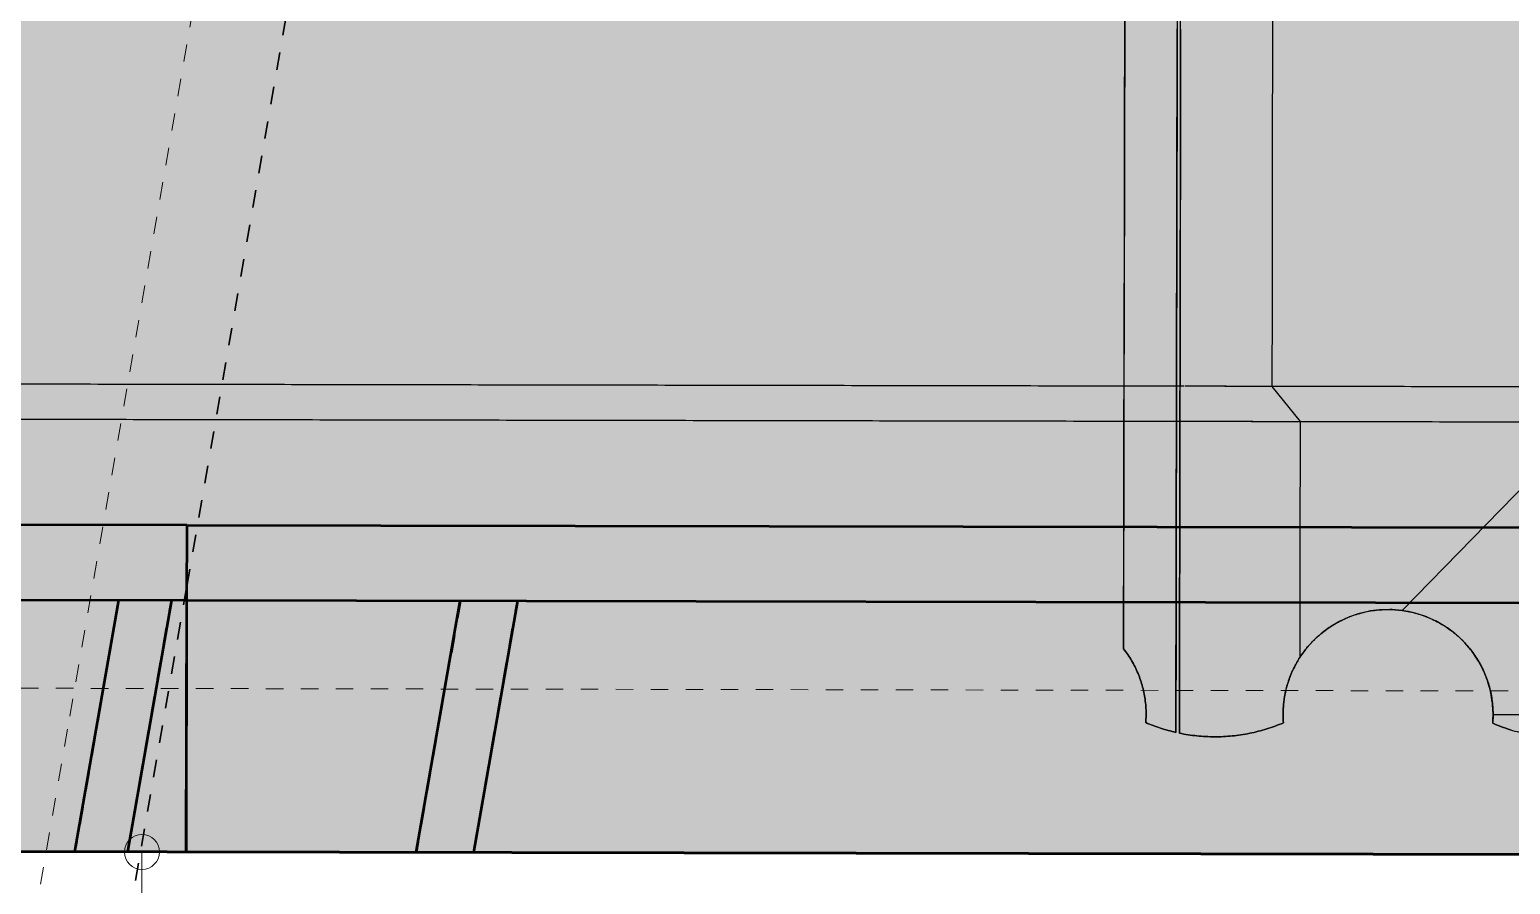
# Model space of a CAD drawing. Header units: metres. Extents: x -1161 to -1081, y 0 to 563.
# Drawn here: x -1126.31 to -1117.85, y 507.52 to 512.41 of the extents above; entities that cross this region are included whole.
import ezdxf

# ---------------------------------------------------------------- set-up
doc = ezdxf.new("R2010")
doc.units = ezdxf.units.M
for name, pattern in [('ControlLine', [0.02, 0.0125, -0.0025, 0.0025, -0.0025]), ('Dash - Tight', [0.0045, 0.003, -0.0015]), ('JacobsDash', [0.0045, 0.003, -0.0015]), ('JacobsGridLine', [0.0145, 0.01, -0.001, 0.0025, -0.001])]:
    doc.linetypes.add(name, pattern=pattern)
for name, color, linetype, lineweight in [('A-DETL', 7, 'Continuous', 13), ('A-DETL-GENF', 7, 'Continuous', 9), ('A-FLOR', 7, 'Continuous', 50), ('A-GENM', 7, 'Continuous', 35), ('G-ANNO-DIMS', 7, 'Continuous', 9), ('S-BEAM', 7, 'Continuous', 50), ('S-GRID', 7, 'Continuous', 9)]:
    doc.layers.add(name, color=color, linetype=linetype, lineweight=lineweight)

# ---------------------------------------------------------------- blocks, each defined once
blk = doc.blocks.new('T2DPAA-T2D-PWA-RW-M2D-000002_ControlLinesMinor_rvt-1-DRG-2873121 - DECK SLAB GENERAL ARRANGEMENT PLAN')
at = {"layer": 'A-DETL', "color": 150, "linetype": 'ControlLine', "lineweight": 35, "true_color": 0x0080ff}
for p, q in [((-1125.417, 509.2284), (-1123.7046, 519.0571)), ((-1126.2249, 504.5909), (-1125.4171, 509.2276))]:
    blk.add_line(p, q, dxfattribs=at)
blk = doc.blocks.new('Top of Pavement - RL A - Top of Pavement - RL A-68818558-DRG-2873121 - DECK SLAB GENERAL ARRANGEMENT PLAN')
at = {"layer": 'A-GENM', "color": 253, "lineweight": 25, "true_color": 0xa3a3a3}
for points, knots in [([(105.5679, 13.5723), (105.5575, 13.6117), (105.5192, 13.7567), (105.453, 14.0076), (105.3414, 14.4307), (105.2019, 14.9595), (105.0344, 15.5941), (104.867, 16.2288), (104.6995, 16.8634), (104.56, 17.3922), (104.4483, 17.8153), (104.3646, 18.1326), (104.2809, 18.4499), (104.1692, 18.873), (104.0297, 19.4019), (103.8622, 20.0365), (103.639, 20.8827), (103.4157, 21.7288), (103.1924, 22.575), (103.025, 23.2096), (102.8575, 23.8442), (102.6342, 24.6904), (102.411, 25.5365), (102.1877, 26.3827), (102.0202, 27.0173), (101.8807, 27.5462), (101.7691, 27.9693), (101.6853, 28.2866), (101.6016, 28.6039), (101.49, 29.0269), (101.3504, 29.5558), (101.183, 30.1904), (101.0155, 30.825), (100.8481, 31.4596), (100.7086, 31.9884), (100.5969, 32.4115), (100.5132, 32.7288), (100.4295, 33.0461), (100.3458, 33.3634), (100.262, 33.6807), (100.1504, 34.1038), (100.0109, 34.6326), (99.8434, 35.2672), (99.676, 35.9018), (99.5085, 36.5364), (99.3411, 37.171), (99.2015, 37.6998), (99.0899, 38.1229), (99.0062, 38.4402), (98.9225, 38.7574), (98.8108, 39.1805), (98.6713, 39.7093), (98.5039, 40.3439), (98.3364, 40.9785), (98.169, 41.613), (98.0016, 42.2476), (97.8551, 42.8024), (97.7646, 43.1458), (97.7298, 43.2776)], [0.4673373, 0.4673373, 0.4673373, 0.4673373, 0.4681818, 0.4704545, 0.4727273, 0.4772727, 0.4818182, 0.4863636, 0.4909091, 0.4954545, 0.4977273, 0.5, 0.5022727, 0.5045455, 0.5090909, 0.5136364, 0.5181818, 0.5272727, 0.5318182, 0.5363636, 0.5409091, 0.5454545, 0.5545455, 0.5590909, 0.5636364, 0.5681818, 0.5704545, 0.5727273, 0.575, 0.5772727, 0.5818182, 0.5863636, 0.5909091, 0.5954545, 0.6, 0.6022727, 0.6045455, 0.6068182, 0.6090909, 0.6113636, 0.6136364, 0.6181818, 0.6227273, 0.6272727, 0.6318182, 0.6363636, 0.6409091, 0.6431818, 0.6454545, 0.6477273, 0.65, 0.6545455, 0.6590909, 0.6636364, 0.6681818, 0.6727273, 0.6772727, 0.6801051, 0.6801051, 0.6801051, 0.6801051]), ([(97.5366, 43.2262), (97.5712, 43.0951), (97.6616, 42.7524), (97.8078, 42.1982), (97.9753, 41.5637), (98.1427, 40.9291), (98.3101, 40.2946), (98.4776, 39.66), (98.6171, 39.1312), (98.7287, 38.7082), (98.8124, 38.3909), (98.8962, 38.0736), (99.0078, 37.6506), (99.1473, 37.1218), (99.3148, 36.4872), (99.4822, 35.8526), (99.6496, 35.2181), (99.8171, 34.5835), (99.9566, 34.0547), (100.0682, 33.6316), (100.152, 33.3144), (100.2357, 32.9971), (100.3194, 32.6798), (100.4031, 32.3625), (100.5148, 31.9394), (100.6543, 31.4106), (100.8217, 30.776), (100.9892, 30.1414), (101.1566, 29.5069), (101.2962, 28.978), (101.4078, 28.555), (101.4915, 28.2377), (101.5752, 27.9204), (101.6869, 27.4973), (101.8264, 26.9685), (101.9938, 26.3339), (102.2171, 25.4878), (102.4404, 24.6416), (102.6636, 23.7955), (102.8311, 23.1609), (102.9985, 22.5263), (103.2218, 21.6802), (103.4451, 20.8341), (103.6683, 19.9879), (103.8358, 19.3533), (103.9753, 18.8245), (104.0869, 18.4014), (104.1707, 18.0841), (104.2544, 17.7668), (104.366, 17.3437), (104.5056, 16.8149), (104.673, 16.1803), (104.8405, 15.5457), (105.0079, 14.9111), (105.1474, 14.3823), (105.2591, 13.9592), (105.3255, 13.7075), (105.364, 13.5615), (105.3746, 13.5214)], [0.3199087, 0.3199087, 0.3199087, 0.3199087, 0.3227273, 0.3272727, 0.3318182, 0.3363636, 0.3409091, 0.3454545, 0.35, 0.3522727, 0.3545455, 0.3568182, 0.3590909, 0.3636364, 0.3681818, 0.3727273, 0.3772727, 0.3818182, 0.3863636, 0.3886364, 0.3909091, 0.3931818, 0.3954545, 0.3977273, 0.4, 0.4045455, 0.4090909, 0.4136364, 0.4181818, 0.4227273, 0.425, 0.4272727, 0.4295455, 0.4318182, 0.4363636, 0.4409091, 0.4454545, 0.4545455, 0.4590909, 0.4636364, 0.4681818, 0.4727273, 0.4818182, 0.4863636, 0.4909091, 0.4954545, 0.4977273, 0.5, 0.5022727, 0.5045455, 0.5090909, 0.5136364, 0.5181818, 0.5227273, 0.5272727, 0.5295455, 0.5318182, 0.5326817, 0.5326817, 0.5326817, 0.5326817])]:
    blk.add_open_spline(points, degree=3, knots=knots, dxfattribs=at)
at = {"layer": 'A-GENM', "color": 9, "lineweight": 25, "true_color": 0xbebebe}
for points, knots in [([(105.6444, 13.2823), (105.6364, 13.3125), (105.6109, 13.4092), (105.5854, 13.5059), (105.5679, 13.5723)], [0.465259666, 0.465259666, 0.465259666, 0.465259666, 0.465909091, 0.467337295, 0.467337295, 0.467337295, 0.467337295]), ([(105.3746, 13.5214), (105.3919, 13.4558), (105.4174, 13.3591), (105.4429, 13.2624), (105.4511, 13.2313)], [0.532681725, 0.532681725, 0.532681725, 0.532681725, 0.534090909, 0.534759429, 0.534759429, 0.534759429, 0.534759429]), ([(105.4563, 13.2119), (105.4742, 13.1437), (105.5202, 12.9698), (105.594, 12.69), (105.7056, 12.267), (105.8451, 11.7381), (106.0126, 11.1035), (106.1576, 10.5538), (106.2469, 10.2156), (106.2803, 10.089)], [0.53489794, 0.53489794, 0.53489794, 0.53489794, 0.53636364, 0.53863636, 0.54090909, 0.54545455, 0.55, 0.55454545, 0.55726704, 0.55726704, 0.55726704, 0.55726704]), ([(106.3553, 10.5881), (106.3057, 10.776), (106.2003, 11.1754), (106.0391, 11.7864), (105.8996, 12.3152), (105.7879, 12.7383), (105.7162, 13.0103), (105.6723, 13.1765), (105.6564, 13.2369)], [0.44596239, 0.44596239, 0.44596239, 0.44596239, 0.45, 0.45454545, 0.45909091, 0.46136364, 0.46363636, 0.46493463, 0.46493463, 0.46493463, 0.46493463])]:
    blk.add_open_spline(points, degree=3, knots=knots, dxfattribs=at)
at = {"layer": 'A-GENM', "color": 253, "lineweight": 25, "true_color": 0xa3a3a3}
for points in [[(105.4511, 13.2313), (105.4529, 13.2248), (105.4546, 13.2184), (105.4563, 13.2119)], [(105.6495, 13.2629), (105.6478, 13.2694), (105.6461, 13.2758), (105.6444, 13.2823)]]:
    blk.add_open_spline(points, degree=3, dxfattribs=at)
at = {"layer": 'A-GENM', "color": 9, "lineweight": 25, "true_color": 0xbebebe}
blk.add_open_spline([(105.6549, 13.2425), (105.6531, 13.2493), (105.6513, 13.2561), (105.6495, 13.2629)], degree=3, dxfattribs=at)
blk = doc.blocks.new('T2DPAA-T2D-C3S-RS-M3D-100334_rvt-1-DRG-2873121 - DECK SLAB GENERAL ARRANGEMENT PLAN')
at = {"layer": 'A-GENM', "color": 253, "lineweight": 25, "true_color": 0xa3a3a3}
for p, q in [((-1120.0555, 512.915), (-1120.0579, 511.5672)), ((-1119.76, 510.4051), (-1119.7564, 512.4168)), ((-1120.0579, 511.5672), (-1120.0603, 510.2193)), ((-1119.7636, 508.3934), (-1119.76, 510.4051)), ((-1120.0603, 510.2193), (-1120.0627, 508.8715)), ((-1118.7798, 509.0511), (-1118.8217, 509.0319)), ((-1118.7211, 509.0718), (-1118.7705, 509.0548)), ((-1118.6628, 509.0859), (-1118.707, 509.0758)), ((-1118.599, 509.0945), (-1118.6514, 509.088)), ((-1118.5409, 509.0964), (-1118.5855, 509.0954)), ((-1118.4748, 509.0916), (-1118.528, 509.096)), ((-1118.4362, 509.0854), (-1118.4488, 509.0877)), ((-1118.3411, 509.0586), (-1118.3968, 509.0763)), ((-1118.2764, 509.0299), (-1118.3275, 509.0533)), ((-1118.9377, 508.9552), (-1118.9712, 508.9246)), ((-1118.8869, 508.9936), (-1118.9252, 508.9654)), ((-1118.8356, 509.0246), (-1118.8776, 508.9997)), ((-1118.2241, 508.9996), (-1118.2691, 509.0261)), ((-1118.1685, 508.9587), (-1118.2118, 508.9914)), ((-1118.9795, 508.9164), (-1119.0131, 508.8791)), ((-1118.1223, 508.9163), (-1118.1595, 508.9512)), ((-1118.0782, 508.8658), (-1118.1122, 508.9057)), ((-1119.023, 508.8668), (-1119.0492, 508.8308)), ((-1118.0413, 508.813), (-1118.0702, 508.8554)), ((-1118.0096, 508.7553), (-1118.0337, 508.8005)), ((-1117.9846, 508.6946), (-1118.0041, 508.7433)), ((-1117.9664, 508.6316), (-1117.98, 508.6808)), ((-1117.9551, 508.5667), (-1117.9638, 508.6202)), ((-1117.951, 508.4998), (-1117.9535, 508.552))]:
    blk.add_line(p, q, dxfattribs=at)
at = {"layer": 'A-GENM', "color": 9, "lineweight": 25, "true_color": 0xbebebe}
for p, q in [((-1120.0606, 510.0293), (-1120.0604, 510.174)), ((-1119.7604, 510.1735), (-1119.7607, 509.9757)), ((-1119.7407, 509.9752), (-1119.7404, 510.1735)), ((-1120.0609, 509.8846), (-1120.0606, 510.0293)), ((-1119.7607, 509.9757), (-1119.7611, 509.7779)), ((-1119.7411, 509.7769), (-1119.7407, 509.9752)), ((-1120.0612, 509.7399), (-1120.0609, 509.8846)), ((-1120.0614, 509.5951), (-1120.0612, 509.7399)), ((-1119.7611, 509.7779), (-1119.7614, 509.5801)), ((-1119.7414, 509.5787), (-1119.7411, 509.7769)), ((-1120.0617, 509.4504), (-1120.0614, 509.5951)), ((-1119.7614, 509.5801), (-1119.7618, 509.3824)), ((-1119.7418, 509.3804), (-1119.7414, 509.5787)), ((-1120.0619, 509.3057), (-1120.0617, 509.4504)), ((-1119.7618, 509.3824), (-1119.7621, 509.1846)), ((-1119.7421, 509.1821), (-1119.7418, 509.3804)), ((-1120.0622, 509.161), (-1120.0619, 509.3057)), ((-1120.0624, 509.0162), (-1120.0622, 509.161)), ((-1119.7621, 509.1846), (-1119.7625, 508.9868)), ((-1119.7425, 508.9839), (-1119.7421, 509.1821)), ((-1118.7751, 509.053), (-1118.7798, 509.0511)), ((-1118.7705, 509.0548), (-1118.7726, 509.054)), ((-1118.7194, 509.0723), (-1118.7211, 509.0718)), ((-1118.6514, 509.088), (-1118.6528, 509.0877)), ((-1118.5978, 509.0946), (-1118.599, 509.0945)), ((-1118.3275, 509.0533), (-1118.3288, 509.0538)), ((-1120.0627, 508.8715), (-1120.0624, 509.0162)), ((-1119.7625, 508.9868), (-1119.7628, 508.789)), ((-1119.7429, 508.7856), (-1119.7425, 508.9839)), ((-1118.936, 508.9565), (-1118.9377, 508.9552)), ((-1118.883, 508.9962), (-1118.8869, 508.9936)), ((-1118.8776, 508.9997), (-1118.8803, 508.998)), ((-1118.8337, 509.0256), (-1118.8356, 509.0246)), ((-1118.2744, 509.0289), (-1118.2764, 509.0299)), ((-1118.2691, 509.0261), (-1118.2744, 509.0289)), ((-1118.2118, 508.9914), (-1118.2143, 508.9931)), ((-1118.1652, 508.956), (-1118.1685, 508.9587)), ((-1118.1595, 508.9512), (-1118.1652, 508.956)), ((-1119.0131, 508.8791), (-1119.0151, 508.8767)), ((-1118.9712, 508.9246), (-1118.9761, 508.9198)), ((-1118.1122, 508.9057), (-1118.1157, 508.9094)), ((-1119.7628, 508.789), (-1119.7632, 508.5912)), ((-1119.7432, 508.5874), (-1119.7429, 508.7856)), ((-1119.0492, 508.8308), (-1119.0539, 508.8236)), ((-1119.022, 508.868), (-1119.023, 508.8668)), ((-1118.0745, 508.8611), (-1118.0782, 508.8658)), ((-1118.0702, 508.8554), (-1118.0745, 508.8611)), ((-1118.0375, 508.8068), (-1118.0413, 508.813)), ((-1118.0337, 508.8005), (-1118.0374, 508.8068)), ((-1118.0066, 508.7488), (-1118.0093, 508.7545)), ((-1118.0041, 508.7433), (-1118.0066, 508.7488)), ((-1117.983, 508.6898), (-1117.9846, 508.6946)), ((-1117.98, 508.6808), (-1117.9804, 508.6821)), ((-1117.9647, 508.6244), (-1117.9664, 508.6316)), ((-1117.9638, 508.6202), (-1117.9647, 508.6244)), ((-1119.7632, 508.5912), (-1119.7636, 508.3934)), ((-1119.7436, 508.3891), (-1119.7432, 508.5874)), ((-1117.9547, 508.5637), (-1117.9551, 508.5667)), ((-1117.951, 508.4938), (-1117.951, 508.4998))]:
    blk.add_line(p, q, dxfattribs=at)
at = {"layer": 'A-GENM', "color": 254, "lineweight": 25, "true_color": 0xd1d1d1}
for p, q in [((-1117.5813, 510.0033), (-1118.4713, 509.0911)), ((-1118.7731, 509.0538), (-1118.7751, 509.053)), ((-1118.4713, 509.0911), (-1118.4742, 509.0915)), ((-1118.4492, 509.0877), (-1118.4713, 509.0911)), ((-1118.8803, 508.998), (-1118.8818, 508.9969)), ((-1118.9768, 508.9191), (-1118.9785, 508.9174))]:
    blk.add_line(p, q, dxfattribs=at)
at = {"layer": 'A-GENM', "color": 9, "lineweight": 25, "true_color": 0xbebebe, "flags": 128}
for points in [[(-1119.7314, 526.4984), (-1119.7346, 524.7067), (-1119.7377, 522.915), (-1119.7409, 521.1234), (-1119.7441, 519.3317), (-1119.7473, 517.54), (-1119.7505, 515.7484), (-1119.7537, 513.9567), (-1119.7568, 512.165), (-1119.76, 510.3734)], [(-1119.74, 510.3733), (-1119.7368, 512.165), (-1119.7337, 513.9567), (-1119.7305, 515.7483), (-1119.7273, 517.54), (-1119.7241, 519.3317), (-1119.7209, 521.1233), (-1119.7177, 522.915), (-1119.7146, 524.7067), (-1119.7114, 526.4983)], [(-1120.06, 510.3739), (-1120.0579, 511.5548), (-1120.0558, 512.7357), (-1120.0537, 513.9166), (-1120.0516, 515.0975), (-1120.0495, 516.2784), (-1120.0474, 517.4592), (-1120.0453, 518.6401), (-1120.0432, 519.821), (-1120.0411, 521.0019)], [(-1119.2129, 510.3724), (-1119.2121, 510.851), (-1119.2113, 511.3296), (-1119.2105, 511.8083), (-1119.2097, 512.2869), (-1119.2089, 512.7655), (-1119.2081, 513.2441), (-1119.2073, 513.7227), (-1119.2065, 514.2013), (-1119.2057, 514.6799)], [(-1120.0604, 510.174), (-1120.0603, 510.224), (-1120.0602, 510.274), (-1120.0601, 510.3239), (-1120.06, 510.3739)], [(-1119.76, 510.3734), (-1119.7601, 510.3234), (-1119.7602, 510.2734), (-1119.7603, 510.2235), (-1119.7604, 510.1735)], [(-1119.7404, 510.1735), (-1119.7403, 510.2234), (-1119.7402, 510.2734), (-1119.7401, 510.3234), (-1119.74, 510.3733)], [(-1119.0516, 510.1722), (-1119.0839, 510.2123), (-1119.1161, 510.2523), (-1119.1484, 510.2923), (-1119.1806, 510.3324), (-1119.2129, 510.3724)], [(-1119.0526, 509.5737), (-1119.0524, 509.7227), (-1119.0521, 509.8725), (-1119.0519, 510.0224), (-1119.0516, 510.1722)], [(-1119.0539, 508.8236), (-1119.0536, 508.9735), (-1119.0534, 509.1233), (-1119.0531, 509.2732), (-1119.0529, 509.423), (-1119.0526, 509.5729)], [(-1117.168, 508.494), (-1117.255, 508.494), (-1117.342, 508.494), (-1117.429, 508.494), (-1117.516, 508.4939), (-1117.603, 508.4939), (-1117.69, 508.4939), (-1117.777, 508.4939), (-1117.864, 508.4939), (-1117.951, 508.4938)]]:
    blk.add_lwpolyline(points, dxfattribs=at)
at = {"layer": 'A-GENM', "color": 254, "lineweight": 25, "true_color": 0xd1d1d1, "flags": 128}
for points in [[(-1118.7072, 509.0757), (-1118.7149, 509.0736), (-1118.7194, 509.0723)], [(-1118.6528, 509.0877), (-1118.655, 509.0873), (-1118.6617, 509.0861)], [(-1118.586, 509.0954), (-1118.594, 509.0949), (-1118.5978, 509.0946)], [(-1118.5287, 509.096), (-1118.5326, 509.0962), (-1118.5407, 509.0963)], [(-1118.3968, 509.0763), (-1118.4338, 509.0849), (-1118.4358, 509.0853)], [(-1118.3288, 509.0538), (-1118.3343, 509.056), (-1118.341, 509.0585)], [(-1118.9268, 508.9641), (-1118.9313, 508.9605), (-1118.936, 508.9565)], [(-1118.8226, 509.0314), (-1118.8289, 509.0282), (-1118.8337, 509.0256)], [(-1118.2143, 508.9931), (-1118.2178, 508.9955), (-1118.2239, 508.9995)], [(-1119.0151, 508.8767), (-1119.0178, 508.8734), (-1119.022, 508.868)], [(-1118.1157, 508.9094), (-1118.1173, 508.9111), (-1118.1214, 508.9154)], [(-1117.9804, 508.6821), (-1117.9823, 508.6877), (-1117.983, 508.6898)], [(-1117.9535, 508.5522), (-1117.9543, 508.5595), (-1117.9547, 508.5637)]]:
    blk.add_lwpolyline(points, dxfattribs=at)
at = {"layer": 'A-GENM', "color": 253, "lineweight": 25, "true_color": 0xa3a3a3}
for points in [[(-1119.7364, 512.4134), (-1119.7376, 511.7427), (-1119.7388, 511.0719), (-1119.74, 510.4012)], [(-1119.74, 510.4012), (-1119.7412, 509.7305), (-1119.7424, 509.0598), (-1119.7436, 508.3891)], [(-1118.8109, 509.0372), (-1118.7982, 509.0433), (-1118.7852, 509.049), (-1118.772, 509.0542)], [(-1118.772, 509.0542), (-1118.7589, 509.0594), (-1118.7455, 509.0642), (-1118.732, 509.0685)], [(-1118.732, 509.0685), (-1118.7185, 509.0727), (-1118.7049, 509.0765), (-1118.6911, 509.0798)], [(-1118.6911, 509.0798), (-1118.6773, 509.0831), (-1118.6635, 509.086), (-1118.6495, 509.0883)], [(-1118.6495, 509.0883), (-1118.6355, 509.0906), (-1118.6215, 509.0924), (-1118.6074, 509.0938)], [(-1118.6074, 509.0938), (-1118.5933, 509.0951), (-1118.5791, 509.0959), (-1118.565, 509.0963)], [(-1118.565, 509.0963), (-1118.5508, 509.0966), (-1118.5367, 509.0964), (-1118.5225, 509.0958)], [(-1118.5225, 509.0958), (-1118.5084, 509.0951), (-1118.4943, 509.0939), (-1118.4802, 509.0922)], [(-1118.4802, 509.0922), (-1118.4662, 509.0906), (-1118.4522, 509.0884), (-1118.4382, 509.0857)], [(-1118.4382, 509.0857), (-1118.4243, 509.0831), (-1118.4105, 509.0799), (-1118.3968, 509.0763)], [(-1118.3968, 509.0763), (-1118.3834, 509.0727), (-1118.37, 509.0687), (-1118.3568, 509.0642)], [(-1118.3568, 509.0642), (-1118.3436, 509.0596), (-1118.3305, 509.0547), (-1118.3177, 509.0492)], [(-1118.3177, 509.0492), (-1118.3048, 509.0438), (-1118.2922, 509.0379), (-1118.2797, 509.0316)], [(-1118.9516, 508.943), (-1118.9411, 508.9525), (-1118.9302, 508.9616), (-1118.919, 508.9703)], [(-1118.919, 508.9703), (-1118.9079, 508.9789), (-1118.8964, 508.9872), (-1118.8846, 508.9951)], [(-1118.8846, 508.9951), (-1118.8728, 509.003), (-1118.8608, 509.0104), (-1118.8485, 509.0174)], [(-1118.8485, 509.0174), (-1118.8362, 509.0245), (-1118.8237, 509.031), (-1118.8109, 509.0372)], [(-1118.2797, 509.0316), (-1118.2673, 509.0253), (-1118.255, 509.0186), (-1118.2431, 509.0114)], [(-1118.2431, 509.0114), (-1118.2311, 509.0043), (-1118.2194, 508.9967), (-1118.2079, 508.9887)], [(-1118.2079, 508.9887), (-1118.1965, 508.9807), (-1118.1853, 508.9723), (-1118.1744, 508.9636)], [(-1118.1744, 508.9636), (-1118.1636, 508.9548), (-1118.153, 508.9457), (-1118.1428, 508.9362)], [(-1120.0627, 508.8715), (-1120.0542, 508.8608), (-1120.0462, 508.8498), (-1120.0384, 508.8385)], [(-1119.0367, 508.8486), (-1119.0284, 508.8601), (-1119.0197, 508.8712), (-1119.0106, 508.8821)], [(-1119.0106, 508.8821), (-1119.0015, 508.8929), (-1118.992, 508.9034), (-1118.9822, 508.9136)], [(-1118.9822, 508.9136), (-1118.9724, 508.9238), (-1118.9622, 508.9336), (-1118.9516, 508.943)], [(-1118.1428, 508.9362), (-1118.1326, 508.9267), (-1118.1227, 508.9169), (-1118.1131, 508.9067)], [(-1118.1131, 508.9067), (-1118.1036, 508.8965), (-1118.0944, 508.886), (-1118.0856, 508.8752)], [(-1118.0856, 508.8752), (-1118.0768, 508.8643), (-1118.0684, 508.8532), (-1118.0603, 508.8418)], [(-1120.0384, 508.8385), (-1120.0307, 508.8272), (-1120.0234, 508.8156), (-1120.0165, 508.8039)], [(-1120.0165, 508.8039), (-1120.0096, 508.7921), (-1120.0031, 508.7801), (-1119.997, 508.7678)], [(-1119.0577, 508.8177), (-1119.0608, 508.8128), (-1119.0638, 508.8079), (-1119.0667, 508.803)], [(-1119.0604, 508.8134), (-1119.0529, 508.8254), (-1119.045, 508.8371), (-1119.0367, 508.8486)], [(-1118.0603, 508.8418), (-1118.0523, 508.8304), (-1118.0447, 508.8187), (-1118.0375, 508.8068)], [(-1118.0375, 508.8068), (-1118.0302, 508.7948), (-1118.0234, 508.7827), (-1118.0171, 508.7702)], [(-1119.997, 508.7678), (-1119.9909, 508.7556), (-1119.9852, 508.7432), (-1119.98, 508.7305)], [(-1119.98, 508.7305), (-1119.9747, 508.7179), (-1119.9699, 508.7051), (-1119.9655, 508.6922)], [(-1119.1124, 508.7081), (-1119.1145, 508.7024), (-1119.1166, 508.6967), (-1119.1186, 508.6909)], [(-1119.1158, 508.6989), (-1119.111, 508.7122), (-1119.1057, 508.7254), (-1119.1, 508.7383)], [(-1119.0965, 508.7461), (-1119.0991, 508.7405), (-1119.1015, 508.735), (-1119.1039, 508.7293)], [(-1119.1, 508.7383), (-1119.0943, 508.7513), (-1119.0882, 508.764), (-1119.0816, 508.7765)], [(-1119.0782, 508.7829), (-1119.0811, 508.7775), (-1119.0839, 508.7722), (-1119.0866, 508.7668)], [(-1118.0171, 508.7702), (-1118.0107, 508.7578), (-1118.0048, 508.7452), (-1117.9993, 508.7324)], [(-1117.9993, 508.7324), (-1117.9938, 508.7195), (-1117.9888, 508.7065), (-1117.9842, 508.6933)], [(-1119.9655, 508.6922), (-1119.9612, 508.6792), (-1119.9572, 508.6661), (-1119.9537, 508.6529)], [(-1119.9537, 508.6529), (-1119.9503, 508.6397), (-1119.9472, 508.6264), (-1119.9447, 508.613)], [(-1119.1457, 508.5754), (-1119.1439, 508.5894), (-1119.1415, 508.6034), (-1119.1387, 508.6172)], [(-1119.1361, 508.6291), (-1119.1374, 508.6233), (-1119.1387, 508.6174), (-1119.1398, 508.6116)], [(-1119.1387, 508.6172), (-1119.1358, 508.6311), (-1119.1325, 508.6448), (-1119.1287, 508.6585)], [(-1119.1256, 508.6691), (-1119.1273, 508.6633), (-1119.129, 508.6574), (-1119.1305, 508.6516)], [(-1119.1287, 508.6585), (-1119.1267, 508.6653), (-1119.1227, 508.6788), (-1119.1181, 508.6922), (-1119.1158, 508.6989)], [(-1117.9842, 508.6933), (-1117.9796, 508.6802), (-1117.9755, 508.6668), (-1117.9718, 508.6534)], [(-1117.9718, 508.6534), (-1117.9682, 508.6399), (-1117.965, 508.6263), (-1117.9623, 508.6126)], [(-1119.9447, 508.613), (-1119.9421, 508.5996), (-1119.94, 508.586), (-1119.9383, 508.5725)], [(-1119.9383, 508.5725), (-1119.9367, 508.5589), (-1119.9355, 508.5453), (-1119.9348, 508.5317)], [(-1119.9348, 508.5317), (-1119.9341, 508.518), (-1119.9338, 508.5043), (-1119.934, 508.4907)], [(-1119.1509, 508.4907), (-1119.1511, 508.5048), (-1119.1507, 508.519), (-1119.1498, 508.5331)], [(-1119.1489, 508.5464), (-1119.1493, 508.541), (-1119.1497, 508.5356), (-1119.15, 508.5302)], [(-1119.1439, 508.5882), (-1119.1448, 508.5825), (-1119.1456, 508.5768), (-1119.1463, 508.5711)], [(-1117.9623, 508.6126), (-1117.9596, 508.5989), (-1117.9574, 508.5852), (-1117.9556, 508.5713)], [(-1117.9556, 508.5713), (-1117.9539, 508.5575), (-1117.9526, 508.5436), (-1117.9519, 508.5297)], [(-1119.934, 508.4907), (-1119.9342, 508.477), (-1119.9349, 508.4634), (-1119.9361, 508.4497)], [(-1119.9361, 508.4497), (-1119.9222, 508.4438), (-1119.9081, 508.4381), (-1119.8939, 508.4327)], [(-1119.196, 508.4297), (-1119.1802, 508.4355), (-1119.1645, 508.4417), (-1119.149, 508.4483)], [(-1119.1509, 508.5028), (-1119.151, 508.4983), (-1119.151, 508.4938), (-1119.1509, 508.4892)], [(-1119.149, 508.4483), (-1119.1502, 508.4624), (-1119.1508, 508.4765), (-1119.1509, 508.4907)], [(-1117.951, 508.4878), (-1117.9512, 508.4739), (-1117.9519, 508.4599), (-1117.9531, 508.446)], [(-1117.9531, 508.446), (-1117.9366, 508.4389), (-1117.9199, 508.4323), (-1117.903, 508.4261)], [(-1117.9519, 508.5297), (-1117.9511, 508.5157), (-1117.9508, 508.5018), (-1117.951, 508.4878)], [(-1117.9511, 508.4842), (-1117.951, 508.4861), (-1117.951, 508.488), (-1117.951, 508.4898)], [(-1119.8939, 508.4327), (-1119.8798, 508.4274), (-1119.8655, 508.4224), (-1119.8511, 508.4177)], [(-1119.8511, 508.4177), (-1119.8367, 508.413), (-1119.8222, 508.4086), (-1119.8076, 508.4046)], [(-1119.8076, 508.4046), (-1119.793, 508.4005), (-1119.7783, 508.3968), (-1119.7636, 508.3934)], [(-1119.7436, 508.3891), (-1119.7271, 508.3857), (-1119.7105, 508.3827), (-1119.6938, 508.3801)], [(-1119.6938, 508.3801), (-1119.6772, 508.3775), (-1119.6604, 508.3754), (-1119.6437, 508.3736)], [(-1119.6437, 508.3736), (-1119.6269, 508.3719), (-1119.6101, 508.3706), (-1119.5933, 508.3697)], [(-1119.5933, 508.3697), (-1119.5764, 508.3688), (-1119.5596, 508.3684), (-1119.5427, 508.3683)], [(-1119.5427, 508.3683), (-1119.5259, 508.3683), (-1119.509, 508.3687), (-1119.4922, 508.3695)], [(-1119.4922, 508.3695), (-1119.4753, 508.3703), (-1119.4585, 508.3716), (-1119.4418, 508.3732)], [(-1119.4418, 508.3732), (-1119.425, 508.3749), (-1119.4083, 508.377), (-1119.3916, 508.3795)], [(-1119.3916, 508.3795), (-1119.3749, 508.382), (-1119.3583, 508.385), (-1119.3418, 508.3883)], [(-1119.3418, 508.3883), (-1119.3253, 508.3917), (-1119.3089, 508.3955), (-1119.2925, 508.3996)], [(-1119.2925, 508.3996), (-1119.2762, 508.4038), (-1119.26, 508.4084), (-1119.2439, 508.4134)], [(-1119.2439, 508.4134), (-1119.2278, 508.4184), (-1119.2118, 508.4238), (-1119.196, 508.4297)], [(-1117.903, 508.4261), (-1117.8861, 508.4199), (-1117.8691, 508.4141), (-1117.8519, 508.4088)], [(-1117.8519, 508.4088), (-1117.8347, 508.4036), (-1117.8174, 508.3987), (-1117.7999, 508.3944)]]:
    blk.add_open_spline(points, degree=3, dxfattribs=at)
at = {"layer": 'A-GENM', "color": 9, "lineweight": 25, "true_color": 0xbebebe}
for points in [[(-1119.76, 510.3734), (-1119.81, 510.3735), (-1119.91, 510.3736), (-1120.01, 510.3738), (-1120.06, 510.3739)], [(-1119.7189, 510.3733), (-1119.7259, 510.3733), (-1119.733, 510.3733), (-1119.74, 510.3733)], [(-1120.0604, 510.174), (-1120.0104, 510.1739), (-1119.9604, 510.1738), (-1119.9104, 510.1738)], [(-1119.9104, 510.1738), (-1119.8604, 510.1737), (-1119.8104, 510.1736), (-1119.7604, 510.1735)], [(-1119.7404, 510.1735), (-1119.6256, 510.1733), (-1119.5108, 510.173), (-1119.396, 510.1728)], [(-1119.396, 510.1728), (-1119.2812, 510.1726), (-1119.1664, 510.1724), (-1119.0516, 510.1722)], [(-1120.0384, 508.8385), (-1120.0462, 508.8498), (-1120.0542, 508.8608), (-1120.0627, 508.8715)], [(-1120.0165, 508.8039), (-1120.0234, 508.8156), (-1120.0307, 508.8272), (-1120.0384, 508.8385)], [(-1119.997, 508.7678), (-1120.0031, 508.7801), (-1120.0096, 508.7921), (-1120.0165, 508.8039)], [(-1119.0743, 508.7899), (-1119.0756, 508.7876), (-1119.0769, 508.7852), (-1119.0782, 508.7829)], [(-1119.0667, 508.803), (-1119.0693, 508.7987), (-1119.0718, 508.7943), (-1119.0743, 508.7899)], [(-1119.0539, 508.8236), (-1119.055, 508.8218), (-1119.0562, 508.82), (-1119.0574, 508.8182)], [(-1119.98, 508.7305), (-1119.9852, 508.7432), (-1119.9909, 508.7556), (-1119.997, 508.7678)], [(-1119.9655, 508.6922), (-1119.9699, 508.7051), (-1119.9747, 508.7179), (-1119.98, 508.7305)], [(-1119.1082, 508.7188), (-1119.1096, 508.7152), (-1119.111, 508.7117), (-1119.1124, 508.7081)], [(-1119.1039, 508.7293), (-1119.1054, 508.7258), (-1119.1068, 508.7223), (-1119.1082, 508.7188)], [(-1119.0924, 508.7549), (-1119.0938, 508.752), (-1119.0952, 508.749), (-1119.0965, 508.7461)], [(-1119.0866, 508.7668), (-1119.0886, 508.7628), (-1119.0905, 508.7589), (-1119.0924, 508.7549)], [(-1119.9537, 508.6529), (-1119.9572, 508.6661), (-1119.9611, 508.6792), (-1119.9655, 508.6922)], [(-1119.9447, 508.613), (-1119.9472, 508.6264), (-1119.9503, 508.6397), (-1119.9537, 508.6529)], [(-1119.1326, 508.6438), (-1119.1338, 508.6389), (-1119.135, 508.634), (-1119.1361, 508.6291)], [(-1119.1305, 508.6516), (-1119.1312, 508.649), (-1119.1319, 508.6464), (-1119.1326, 508.6438)], [(-1119.1216, 508.6817), (-1119.123, 508.6775), (-1119.1243, 508.6733), (-1119.1256, 508.6691)], [(-1119.1186, 508.6909), (-1119.1196, 508.6879), (-1119.1206, 508.6848), (-1119.1216, 508.6817)], [(-1119.9383, 508.5725), (-1119.94, 508.586), (-1119.9421, 508.5995), (-1119.9447, 508.613)], [(-1119.9348, 508.5317), (-1119.9355, 508.5453), (-1119.9367, 508.5589), (-1119.9383, 508.5725)], [(-1119.934, 508.4907), (-1119.9338, 508.5043), (-1119.9341, 508.518), (-1119.9348, 508.5317)], [(-1119.1469, 508.5664), (-1119.1476, 508.5597), (-1119.1483, 508.5531), (-1119.1489, 508.5464)], [(-1119.1463, 508.5711), (-1119.1465, 508.5695), (-1119.1467, 508.5679), (-1119.1469, 508.5664)], [(-1119.141, 508.6053), (-1119.142, 508.5996), (-1119.143, 508.5939), (-1119.1439, 508.5882)], [(-1119.1398, 508.6116), (-1119.1402, 508.6095), (-1119.1406, 508.6074), (-1119.141, 508.6053)], [(-1119.9361, 508.4497), (-1119.9349, 508.4634), (-1119.9342, 508.477), (-1119.934, 508.4907)], [(-1119.8939, 508.4327), (-1119.9081, 508.4381), (-1119.9222, 508.4438), (-1119.9361, 508.4497)], [(-1119.149, 508.4483), (-1119.1645, 508.4417), (-1119.1802, 508.4355), (-1119.196, 508.4297)], [(-1119.1502, 508.5271), (-1119.1506, 508.519), (-1119.1508, 508.5109), (-1119.1509, 508.5028)], [(-1119.1509, 508.4892), (-1119.1509, 508.4887), (-1119.1509, 508.4882), (-1119.1509, 508.4877)], [(-1119.1509, 508.4877), (-1119.1507, 508.4745), (-1119.1501, 508.4614), (-1119.149, 508.4483)], [(-1119.15, 508.5302), (-1119.1501, 508.5292), (-1119.1501, 508.5281), (-1119.1502, 508.5271)], [(-1117.9531, 508.446), (-1117.9524, 508.454), (-1117.9519, 508.462), (-1117.9515, 508.4699)], [(-1117.903, 508.4261), (-1117.9199, 508.4323), (-1117.9366, 508.4389), (-1117.9531, 508.446)], [(-1117.9515, 508.4699), (-1117.9513, 508.4747), (-1117.9512, 508.4795), (-1117.9511, 508.4842)], [(-1117.951, 508.4898), (-1117.951, 508.4912), (-1117.951, 508.4925), (-1117.951, 508.4938)], [(-1119.8511, 508.4177), (-1119.8655, 508.4224), (-1119.8798, 508.4274), (-1119.8939, 508.4327)], [(-1119.8076, 508.4046), (-1119.8222, 508.4086), (-1119.8367, 508.413), (-1119.8511, 508.4177)], [(-1119.7636, 508.3934), (-1119.7783, 508.3968), (-1119.793, 508.4005), (-1119.8076, 508.4046)], [(-1119.6938, 508.3801), (-1119.7105, 508.3827), (-1119.7271, 508.3857), (-1119.7436, 508.3891)], [(-1119.6437, 508.3736), (-1119.6604, 508.3754), (-1119.6772, 508.3775), (-1119.6938, 508.3801)], [(-1119.5933, 508.3697), (-1119.6101, 508.3706), (-1119.6269, 508.3719), (-1119.6437, 508.3736)], [(-1119.5427, 508.3683), (-1119.5596, 508.3684), (-1119.5764, 508.3688), (-1119.5933, 508.3697)], [(-1119.4922, 508.3695), (-1119.509, 508.3687), (-1119.5259, 508.3683), (-1119.5427, 508.3683)], [(-1119.4418, 508.3732), (-1119.4585, 508.3716), (-1119.4753, 508.3703), (-1119.4922, 508.3695)], [(-1119.3916, 508.3795), (-1119.4083, 508.377), (-1119.425, 508.3749), (-1119.4418, 508.3732)], [(-1119.3418, 508.3883), (-1119.3583, 508.385), (-1119.3749, 508.382), (-1119.3916, 508.3795)], [(-1119.2925, 508.3996), (-1119.3089, 508.3955), (-1119.3253, 508.3917), (-1119.3418, 508.3883)], [(-1119.2439, 508.4134), (-1119.26, 508.4084), (-1119.2762, 508.4038), (-1119.2925, 508.3996)], [(-1119.196, 508.4297), (-1119.2118, 508.4238), (-1119.2278, 508.4184), (-1119.2439, 508.4134)], [(-1117.8519, 508.4088), (-1117.8691, 508.4141), (-1117.8861, 508.4199), (-1117.903, 508.4261)]]:
    blk.add_open_spline(points, degree=3, dxfattribs=at)
blk.add_open_spline([(-1119.2129, 510.3724), (-1119.3007, 510.3726), (-1119.4675, 510.3729), (-1119.6342, 510.3732), (-1119.7131, 510.3733)], degree=3, knots=[0, 0, 0, 0, 0.5, 0.9489082, 0.9489082, 0.9489082, 0.9489082], dxfattribs=at)
at = {"layer": 'A-GENM', "color": 253, "lineweight": 25, "true_color": 0xa3a3a3}
for points, knots in [([(-1119.0816, 508.7765), (-1119.0799, 508.7797), (-1119.0732, 508.7921), (-1119.066, 508.8043), (-1119.0604, 508.8134)], [-0.7037037, -0.7037037, -0.7037037, -0.7037037, -0.69444444, -0.66666667, -0.66666667, -0.66666667, -0.66666667]), ([(-1119.1498, 508.5331), (-1119.1492, 508.5437), (-1119.1479, 508.5578), (-1119.1462, 508.5719), (-1119.1457, 508.5754)], [-0.92592593, -0.92592593, -0.92592593, -0.92592593, -0.89814815, -0.88888889, -0.88888889, -0.88888889, -0.88888889])]:
    blk.add_open_spline(points, degree=3, knots=knots, dxfattribs=at)
at = {"layer": 'A-GENM', "color": 253, "lineweight": 25, "true_color": 0xa3a3a3, "rotation": 75.11694444444437}
blk.add_blockref('Top of Pavement - RL A - Top of Pavement - RL A-68818558-DRG-2873121 - DECK SLAB GENERAL ARRANGEMENT PLAN', (-1134.0578, 404.8616), dxfattribs=at)
blk = doc.blocks.new('T2DPAA-T2D-C3S-TF-XRF-100102_dwg-40805790-DRG-2873121 - DECK SLAB GENERAL ARRANGEMENT PLAN')
at = {"color": 1, "linetype": 'Dash - Tight', "lineweight": 18, "true_color": 0xff0000}
for p, q in [((40.6415, -681.4703), (23.531, -682.9673)), ((23.531, -682.9673), (19.6675, -683.3053))]:
    blk.add_line(p, q, dxfattribs=at)
blk = doc.blocks.new('T2DPAA-T2D-PWC-TF-M2D-100101_TrafficSigDesign_rvt-1-DRG-2873121 - DECK SLAB GENERAL ARRANGEMENT PLAN')
at = {"color": 1, "linetype": 'Dash - Tight', "lineweight": 18, "true_color": 0xff0000, "rotation": 75.11694444444437}
blk.add_blockref('T2DPAA-T2D-C3S-TF-XRF-100102_dwg-40805790-DRG-2873121 - DECK SLAB GENERAL ARRANGEMENT PLAN', (-1792.1969, 661.0881), dxfattribs=at)

msp = doc.modelspace()

# ---------------------------------------------------------------- hatches: boundary and pattern name
at = {"layer": 'A-DETL-GENF', "true_color": 0xc0c0c0, "transparency": 33554624}
h = msp.add_hatch(color=9, dxfattribs=at)
h.paths.add_polyline_path([(-1111.4068, 507.6833), (-1111.4038, 509.3104), (-1115.8427, 509.5292), (-1115.9672, 509.6084), (-1116.0843, 509.6947), (-1116.1785, 509.7729), (-1116.2782, 509.8688), (-1115.9515, 510.1359), (-1115.8802, 510.0721), (-1115.8383, 510.0373), (-1111.9939, 509.8934), (-1111.8511, 509.8074), (-1111.7031, 509.7308), (-1111.5505, 509.6639), (-1111.3939, 509.607), (-1105.4244, 543.8703), (-1105.0297, 543.8889), (-1105.0437, 546.0535), (-1135.8197, 546.0535), (-1135.8232, 544.1752), (-1141.7908, 509.9228), (-1142.1676, 509.9226), (-1142.1716, 507.7407), (-1111.7207, 507.6839)])
h.paths.add_polyline_path([(-1141.9428, 509.9086), (-1141.9428, 509.9086), (-1141.8958, 509.9086)])
h.paths.add_polyline_path([(-1113.0758, 510.4344), (-1113.5295, 511.0763), (-1112.9817, 510.9822), (-1113.0494, 510.5882)])
h.paths.add_polyline_path([(-1114.5522, 511.4141), (-1114.5522, 511.4142), (-1114.5522, 511.4142)])
h.paths.add_polyline_path([(-1114.5522, 511.4141), (-1114.5522, 511.4142), (-1114.5522, 511.4142)])
h.paths.add_polyline_path([(-1114.5522, 511.4142), (-1114.5522, 511.4142), (-1114.5548, 511.4883)])
h.paths.add_polyline_path([(-1116.9781, 512.2536), (-1116.9781, 512.2536), (-1116.9781, 512.4315)])
h.paths.add_polyline_path([(-1115.0674, 515.8749), (-1115.1233, 515.8783), (-1115.1771, 515.894), (-1115.2259, 515.9213), (-1115.2675, 515.9588), (-1115.2997, 516.0046), (-1115.3209, 516.0564), (-1115.3301, 516.1116), (-1115.3267, 516.1675), (-1115.311, 516.2212), (-1115.2837, 516.2701), (-1115.2462, 516.3117), (-1115.2004, 516.3439), (-1115.1486, 516.3651), (-1115.0934, 516.3743), (-1115.0375, 516.3709), (-1114.9838, 516.3552), (-1114.9349, 516.3279), (-1114.8933, 516.2904), (-1114.8611, 516.2446), (-1114.8399, 516.1928), (-1114.8308, 516.1376), (-1114.8341, 516.0817), (-1114.8499, 516.028), (-1114.8771, 515.9791), (-1114.9146, 515.9375), (-1114.9604, 515.9053), (-1115.0122, 515.8841)])
h.paths.add_polyline_path([(-1137.0676, 517.9372), (-1137.2404, 517.9646), (-1137.17, 518.409), (-1136.9972, 518.3817)])
h.paths.add_polyline_path([(-1115.8363, 519.4858), (-1116.5316, 519.4858), (-1116.5316, 520.4658), (-1115.5188, 520.4658), (-1115.6916, 519.4858)])
h.paths.add_polyline_path([(-1132.9721, 520.4137), (-1133.8993, 520.6601), (-1133.7199, 521.6724), (-1132.7564, 521.2255), (-1132.8746, 520.7806)])
h.paths.add_polyline_path([(-1124.1477, 521.9446), (-1124.2036, 521.9479), (-1124.2573, 521.9637), (-1124.3062, 521.9909), (-1124.3478, 522.0284), (-1124.38, 522.0742), (-1124.4012, 522.126), (-1124.4103, 522.1813), (-1124.4069, 522.2371), (-1124.3912, 522.2909), (-1124.3639, 522.3398), (-1124.3264, 522.3813), (-1124.2807, 522.4135), (-1124.2288, 522.4347), (-1124.1736, 522.4439), (-1124.1177, 522.4405), (-1124.064, 522.4248), (-1124.0151, 522.3975), (-1123.9735, 522.36), (-1123.9413, 522.3142), (-1123.9201, 522.2624), (-1123.911, 522.2072), (-1123.9144, 522.1513), (-1123.9301, 522.0976), (-1123.9574, 522.0487), (-1123.9948, 522.0071), (-1124.0406, 521.9749), (-1124.0924, 521.9537)])
h.paths.add_polyline_path([(-1110.154, 535.2026), (-1110.3264, 535.2326), (-1110.2491, 535.6759), (-1110.0767, 535.6459), (-1110.1405, 535.28)])
h.paths.add_polyline_path([(-1121.9534, 535.2613), (-1122.0093, 535.2655), (-1122.0627, 535.2821), (-1122.1112, 535.3101), (-1122.1522, 535.3482), (-1122.1838, 535.395), (-1122.2041, 535.4467), (-1122.2123, 535.502), (-1122.2081, 535.5579), (-1122.1915, 535.6113), (-1122.1635, 535.6598), (-1122.1253, 535.7008), (-1122.079, 535.7323), (-1122.0269, 535.7526), (-1121.9715, 535.7609), (-1121.9157, 535.7567), (-1121.8622, 535.7401), (-1121.8138, 535.7121), (-1121.7728, 535.6739), (-1121.7413, 535.6276), (-1121.7207, 535.5739), (-1121.7127, 535.5201), (-1121.7169, 535.4643), (-1121.7335, 535.4108), (-1121.7615, 535.3624), (-1121.7997, 535.3214), (-1121.8459, 535.2899), (-1121.8981, 535.2695), (-1121.925, 535.2655)])
h.paths.add_polyline_path([(-1132.0744, 541.518), (-1131.9775, 542.0653), (-1131.4302, 541.9684), (-1131.7649, 541.7344)])
h.paths.add_polyline_path([(-1108.9396, 542.3796), (-1108.9396, 542.3796), (-1109.1005, 542.4389)])
h.paths.add_polyline_path([(-1127.7567, 542.3791), (-1127.7567, 542.3796), (-1127.7567, 542.3796)])
h.paths.add_polyline_path([(-1125.0406, 542.3796), (-1125.0406, 542.3796), (-1125.0359, 542.3796)])
h.paths.add_polyline_path([(-1109.9652, 543.3779), (-1109.9652, 543.3779), (-1109.9652, 543.3941)])
h.paths.add_polyline_path([(-1114.5775, 543.3779), (-1114.5775, 543.3779), (-1114.6427, 543.3779)])
h.paths.add_polyline_path([(-1114.7136, 543.3779), (-1114.7136, 543.3779), (-1114.8848, 543.3779)])
h.paths.add_polyline_path([(-1114.6994, 543.3779), (-1114.6994, 543.3779), (-1114.7136, 543.3779)])
h.paths.add_polyline_path([(-1114.6852, 543.3779), (-1114.6852, 543.3779), (-1114.6994, 543.3779)])
h.paths.add_polyline_path([(-1115.2978, 543.3779), (-1115.2978, 543.3779), (-1115.3382, 543.3779)])
h.paths.add_polyline_path([(-1125.1849, 543.378), (-1125.1849, 543.378), (-1125.241, 543.378)])
h.paths.add_polyline_path([(-1125.1674, 543.378), (-1125.1674, 543.378), (-1125.1849, 543.378)])
h.paths.add_polyline_path([(-1127.0023, 543.378), (-1127.0023, 543.378), (-1127.0023, 543.3869)])
h.paths.add_polyline_path([(-1127.227, 543.378), (-1127.227, 543.378), (-1127.2365, 543.378)])
h.paths.add_polyline_path([(-1135.8562, 543.378), (-1135.8562, 543.378), (-1135.8562, 543.3908)])
h.paths.add_polyline_path([(-1109.5636, 543.5777), (-1109.5636, 543.5777), (-1109.4664, 543.5777)])
h.paths.add_polyline_path([(-1113.5623, 543.5777), (-1113.5623, 543.5777), (-1113.5359, 543.5777)])
h.paths.add_polyline_path([(-1113.6023, 543.5777), (-1113.6023, 543.5777), (-1113.5623, 543.5777)])
h.paths.add_polyline_path([(-1113.6432, 543.5777), (-1113.6432, 543.5777), (-1113.6023, 543.5777)])
h.paths.add_polyline_path([(-1113.6847, 543.5777), (-1113.6847, 543.5777), (-1113.6432, 543.5777)])
h.paths.add_polyline_path([(-1113.7268, 543.5777), (-1113.7268, 543.5777), (-1113.6847, 543.5777)])
h.paths.add_polyline_path([(-1113.7317, 543.5777), (-1113.7317, 543.5777), (-1113.7268, 543.5777)])
h.paths.add_polyline_path([(-1113.7692, 543.5777), (-1113.7692, 543.5777), (-1113.7657, 543.5777)])
h.paths.add_polyline_path([(-1115.2665, 543.5777), (-1115.2665, 543.5777), (-1115.1667, 543.5777)])
h.paths.add_polyline_path([(-1115.6955, 543.5777), (-1115.6955, 543.5777), (-1115.6955, 543.5777)])
h.paths.add_polyline_path([(-1117.3617, 543.5777), (-1117.3617, 543.5777), (-1117.3219, 543.5777)])
h.paths.add_polyline_path([(-1123.9205, 543.5778), (-1123.9205, 543.5778), (-1123.9121, 543.5778)])
h.paths.add_polyline_path([(-1123.8701, 543.5778), (-1123.8701, 543.5778), (-1123.8286, 543.5778)])
h.paths.add_polyline_path([(-1124.8468, 543.5778), (-1124.8468, 543.5778), (-1124.8434, 543.5778)])
h.paths.add_polyline_path([(-1124.5357, 543.5778), (-1124.5357, 543.5778), (-1124.5357, 543.5893)])
h.paths.add_polyline_path([(-1125.773, 543.5778), (-1125.773, 543.5778), (-1125.7272, 543.5778)])
h.paths.add_polyline_path([(-1134.3195, 543.5779), (-1134.3195, 543.5779), (-1134.2873, 543.5779)])
h.paths.add_polyline_path([(-1134.2648, 543.5779), (-1134.2648, 543.5779), (-1134.1429, 543.5779)])
h.paths.add_polyline_path([(-1134.5774, 543.5779), (-1134.5774, 543.5779), (-1134.5345, 543.5779)])
h.paths.add_polyline_path([(-1134.6205, 543.5779), (-1134.6205, 543.5779), (-1134.6078, 543.5779)])
h.paths.add_polyline_path([(-1127.5997, 543.9528), (-1127.5997, 543.9528), (-1127.5997, 543.9535)])

# ---------------------------------------------------------------- linework, layer by layer
at = {"layer": 'A-DETL', "linetype": 'JacobsDash', "lineweight": 50}
for p, q in [((-1125.8067, 509.1502), (-1126.0575, 507.7106)), ((-1125.7531, 507.7101), (-1125.5023, 509.1496)), ((-1123.8549, 509.1465), (-1124.1058, 507.707)), ((-1123.776, 507.7064), (-1123.5251, 509.1459))]:
    msp.add_line(p, q, dxfattribs=at)
at = {"layer": 'A-DETL', "lineweight": 50}
msp.add_line((-1142.1716, 507.7407), (-1111.4068, 507.6833), dxfattribs=at)
at = {"layer": 'A-FLOR'}
msp.add_line((-1111.4068, 507.6833), (-1136.0867, 507.7294), dxfattribs=at)
at = {"layer": 'G-ANNO-DIMS', "lineweight": 18}
msp.add_line((-1125.6729, 507.7099), (-1125.6729, 506.1811), dxfattribs=at)
msp.add_circle((-1125.6729, 507.7099), 0.1, dxfattribs=at)
at = {"layer": 'S-BEAM', "color": 252, "true_color": 0x888888}
for p, q in [((-1125.4164, 509.5794), (-1140.7211, 509.608)), ((-1125.4173, 509.5794), (-1125.4164, 509.5794)), ((-1125.4164, 509.5794), (-1125.4172, 509.1494)), ((-1125.4164, 509.5794), (-1125.4154, 509.5794)), ((-1125.4163, 509.5794), (-1125.4164, 509.5794)), ((-1125.4154, 509.5794), (-1115.8943, 509.5617)), ((-1142.169, 509.1807), (-1125.4172, 509.1494)), ((-1125.8067, 509.1502), (-1126.0575, 507.7106)), ((-1125.7531, 507.7101), (-1125.5023, 509.1496)), ((-1125.4172, 509.1494), (-1125.4199, 507.7094)), ((-1125.4198, 507.7094), (-1125.4171, 509.1494)), ((-1125.4172, 509.1494), (-1125.416, 509.1494)), ((-1125.4172, 509.1494), (-1125.4172, 509.1494)), ((-1125.416, 509.1494), (-1111.4029, 509.1233)), ((-1124.1058, 507.707), (-1123.8549, 509.1465)), ((-1123.776, 507.7064), (-1123.5251, 509.1459))]:
    msp.add_line(p, q, dxfattribs=at)
at = {"layer": 'S-GRID', "linetype": 'JacobsGridLine', "lineweight": 18}
msp.add_line((-1144.3646, 508.6798), (-1110.9802, 508.6175), dxfattribs=at)

# ---------------------------------------------------------------- block references
at = {"lineweight": 5}
for name in ['T2DPAA-T2D-C3S-RS-M3D-100334_rvt-1-DRG-2873121 - DECK SLAB GENERAL ARRANGEMENT PLAN', 'T2DPAA-T2D-PWC-TF-M2D-100101_TrafficSigDesign_rvt-1-DRG-2873121 - DECK SLAB GENERAL ARRANGEMENT PLAN', 'T2DPAA-T2D-PWA-RW-M2D-000002_ControlLinesMinor_rvt-1-DRG-2873121 - DECK SLAB GENERAL ARRANGEMENT PLAN']:
    msp.add_blockref(name, (0, 0), dxfattribs=at)

doc.saveas('drawing.dxf')
